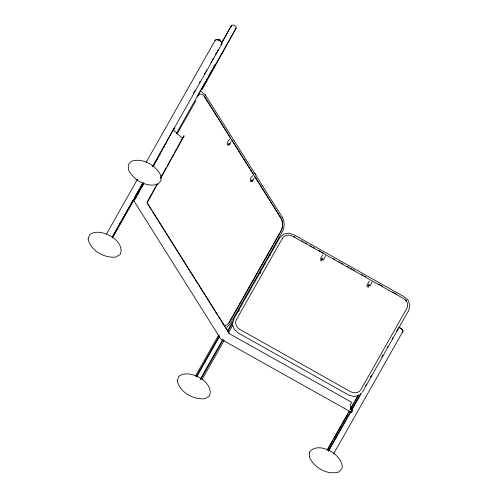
<?xml version="1.0" encoding="UTF-8"?>
<svg xmlns="http://www.w3.org/2000/svg" width="498" height="498" viewBox="0 0 498 498"><rect width="100%" height="100%" fill="white"/><g stroke="black" fill="none" stroke-linecap="round" stroke-linejoin="round"><path stroke-width="0.75" d="M231.408 26.201L231.931 25.056L233.942 25.143L236.046 26.836L236.102 28.143L202.007 89.796M254.764 172.999L256.04 175.028M222.612 53.242L222.731 52.919M229.721 139.228C225.214 142.646 227.598 149.456 231.128 141.588M252.698 175.738C248.147 179.224 250.625 185.972 254.123 178.041M228.377 144.302L228.159 144.762L230.088 144.289M222.687 52.993L222.911 52.464M134.149 200.464L143.872 182.878M152.855 166.649L173.802 128.777L173.64 129.474L174.337 130.943L181.527 137.423L182.847 137.772L184.086 136.01L183.849 135.798L177.5 147.284M135.213 199.206L136.707 196.505M137.454 195.154L139.695 191.101M140.442 189.75L141.189 188.4M141.936 187.049L143.804 183.675M153.135 166.799L154.629 164.097M155.376 162.746L157.617 158.694M158.364 157.343L159.111 155.992M159.858 154.648L160.605 153.297M161.352 151.946L162.099 150.595M163.593 147.894L164.714 145.87M166.208 143.169L166.954 141.818M173.678 129.667L174.561 127.432M222.127 42.405L231.452 25.529L222.176 41.869M205.736 81.317L176.367 133.514M206.483 79.96L207.61 77.925M208.363 76.568L211.737 70.461M212.864 68.425L215.117 64.354M147.234 202.001L155.824 186.464M156.571 185.113L157.318 183.762M161.059 177.008L166.288 167.552M167.035 166.201L170.77 159.441M171.517 158.09L173.758 154.038M174.505 152.687L176.753 148.634M157.598 183.887L147.159 202.767L229.454 333.567M160.586 178.489L184.086 136.01M320.351 259.047L322.704 254.883M321.92 258.418L321.31 259.52L322.131 260.031L322.648 258.829M366.92 285.223L369.273 281.059M368.489 284.595L367.748 285.671L368.701 286.207L369.223 285.005M323.277 259.925L325.082 256.725M325.412 256.146L325.599 255.804M369.846 286.095L371.807 282.627M371.981 282.316L372.174 281.98M146.045 162.535L215.273 40.17L216.605 39.641L218.566 40.002L220.49 41.135L221.722 42.647L221.828 44.023L152.6 166.388M106.497 233.998L137.479 179.243M193.292 93.587L195.197 90.219M199.399 82.799L200.159 81.448M204.361 74.028L205.12 72.677M205.886 71.326L206.651 69.981M210.847 62.561L211.613 61.21M212.372 59.86L213.138 58.509M215.429 54.463L216.574 52.439M217.333 51.089L218.099 49.744M112.853 235.859L133.508 199.349M134.273 197.999L142.304 183.799M112.175 237.527L143.156 182.766M112.585 237.191L142.802 183.781M112.367 237.957L143.349 183.196M197.065 97.085L236.102 28.143L235.548 28.535M177.201 133.738L195.87 100.745M195.397 376.133L218.728 334.899M196.411 376.351L219.357 335.789M196.561 377.054L219.506 336.492M229.024 323.028L258.138 271.572M258.904 270.215L273.078 245.165M273.844 243.808L279.59 233.655M280.355 232.298C282.995 228.016 283.287 222.488 280.965 218L254.97 176.684M233.593 319.318L279.702 237.82L283.63 234.141L288.74 233.176L293.745 234.676L404.183 296.746L408.061 300.238L409.885 305.1L408.771 310.354L362.432 392.156M200.345 379.065L222.525 339.854M227.499 331.064L234.004 319.573M238.592 311.462L239.357 310.105M260.012 273.601L260.778 272.25M200.694 379.501L223.26 339.611M227.847 331.5L233.201 322.032M201.983 379.625L224.162 340.414M228.37 332.981L232.964 324.87M326.987 450.341L349.173 411.13M350.318 409.101L358.348 394.902M327.535 449.8L332.894 440.332M333.654 438.981L341.304 425.46M342.07 424.109L347.809 413.969M348.575 412.618L349.341 411.267M350.866 408.559L354.308 402.477M355.074 401.127L357.751 396.389M328.064 451.07L350.25 411.865M351.395 409.835L360.577 393.607M328.618 451.144L350.804 411.939M351.569 410.582L361.511 393.009M365.719 385.57L366.484 384.219M370.693 376.781L371.458 375.43M381.785 357.178L382.931 355.149M387.139 347.71L387.905 346.359M392.113 338.926L392.872 337.569M396.701 330.809L397.846 328.786M333.579 453.921L402.428 332.234L402.944 331.126L402.278 329.626L400.647 328.232L398.612 327.429M322.785 258.904L322.069 259.004M369.354 285.08L368.638 285.18M220.782 44.783L221.828 44.023M226.783 327.379L230.132 324.011L282.615 231.259C284.682 226.789 284.669 221.492 282.235 217.172M358.411 395.605L353.617 396.495L348.619 395.001L238.175 332.932L234.303 329.439L232.591 324.889M228.327 143.723L229.902 143.486M252.878 180.002C250.506 179.174 250.662 182.318 253.059 180.799M369.093 285.117L368.694 285.08M134.037 201.08L220.826 339.088L351.675 412.437L352.74 410.464L350.032 408.939M322.156 261.014L321.073 260.79L320.32 259.987M368.725 287.19L367.642 286.966L366.889 286.157M200.924 91.732L202.437 92.242L205.195 94.726L282.447 217.514M398.755 327.672L399.128 327.728M370.898 376.918L371.265 376.974M218.703 39.205L220.178 39.902M293.583 236.276L294.934 237.036M301.682 240.827L303.033 241.586M305.056 242.725L306.407 243.478M310.453 245.757L311.804 246.516M313.155 247.276L314.506 248.035M318.552 250.307L320.575 251.446M321.926 252.206L323.277 252.965M333.399 258.655L334.749 259.408M338.796 261.687L340.146 262.446M341.497 263.205L342.848 263.959M346.894 266.237L348.917 267.376M350.268 268.136L351.619 268.895M352.97 269.648L354.321 270.408M361.741 274.579L363.092 275.338M364.443 276.097L365.787 276.857M378.611 284.065L379.962 284.819M381.312 285.578L382.663 286.338M392.785 292.027L396.831 294.306M405.571 299.889L406.567 300.786M160.673 175.084C155.345 164.981 142.428 157.38 131.086 161.352L128.241 164.819L128.59 170.204C133.906 180.282 146.617 187.777 157.972 184.173L161.122 180.45L160.711 175.439M204.224 96.027L230.213 137.342M231.869 139.963L253.731 174.717M147.271 203.333L151.411 209.913M152.239 211.233L198.204 284.29M199.032 285.603L217.67 315.222M218.498 316.535L220.153 319.168M220.981 320.488L229.261 333.648L351.557 402.191L350.324 405.023L351.389 412.469M205.195 94.726L205.406 95.068M215.03 40.618A3.816 2.079 29.5 0 1 219.786 40.618A3.816 2.079 29.5 0 1 221.286 44.596M223.116 324.459A8.049 4.799 -89.3 0 0 228.893 322.866L281.37 230.107A8.049 4.799 -89.3 0 0 281.233 218.734L204.192 96.282A8.049 4.799 -89.3 0 0 198.385 95.323M399.371 327.634A3.816 2.079 29.5 0 1 402.558 330.025A3.816 2.079 29.5 0 1 402.253 332.334M269.244 254.41A3.816 2.079 29.5 0 1 270.339 255.35M309.339 452.29L309.501 457.612C314.63 467.865 327.329 475.304 338.746 472.011L342.07 468.406C343.994 454.998 317.936 440.101 309.339 452.29M88.171 238.934L88.115 239.326C91.003 250.874 103.951 257.914 115.349 257.173L120.086 254.646C126.436 241.032 100.173 226.341 89.603 234.67L88.171 238.934M177.313 380.864L177.257 381.256C180.444 392.685 193.336 399.751 204.784 398.761L209.372 396.103C215.155 382.433 189.01 367.792 178.564 376.513L177.313 380.864M282.484 238.237L236.369 319.741A8.049 6.748 28.9 0 0 240.067 329.552L350.505 391.621A8.049 6.748 28.9 0 0 360.845 389.691L406.953 308.194A8.049 6.748 28.9 0 0 403.262 298.377L292.824 236.307A8.049 6.748 28.9 0 0 282.484 238.237"/></g></svg>
